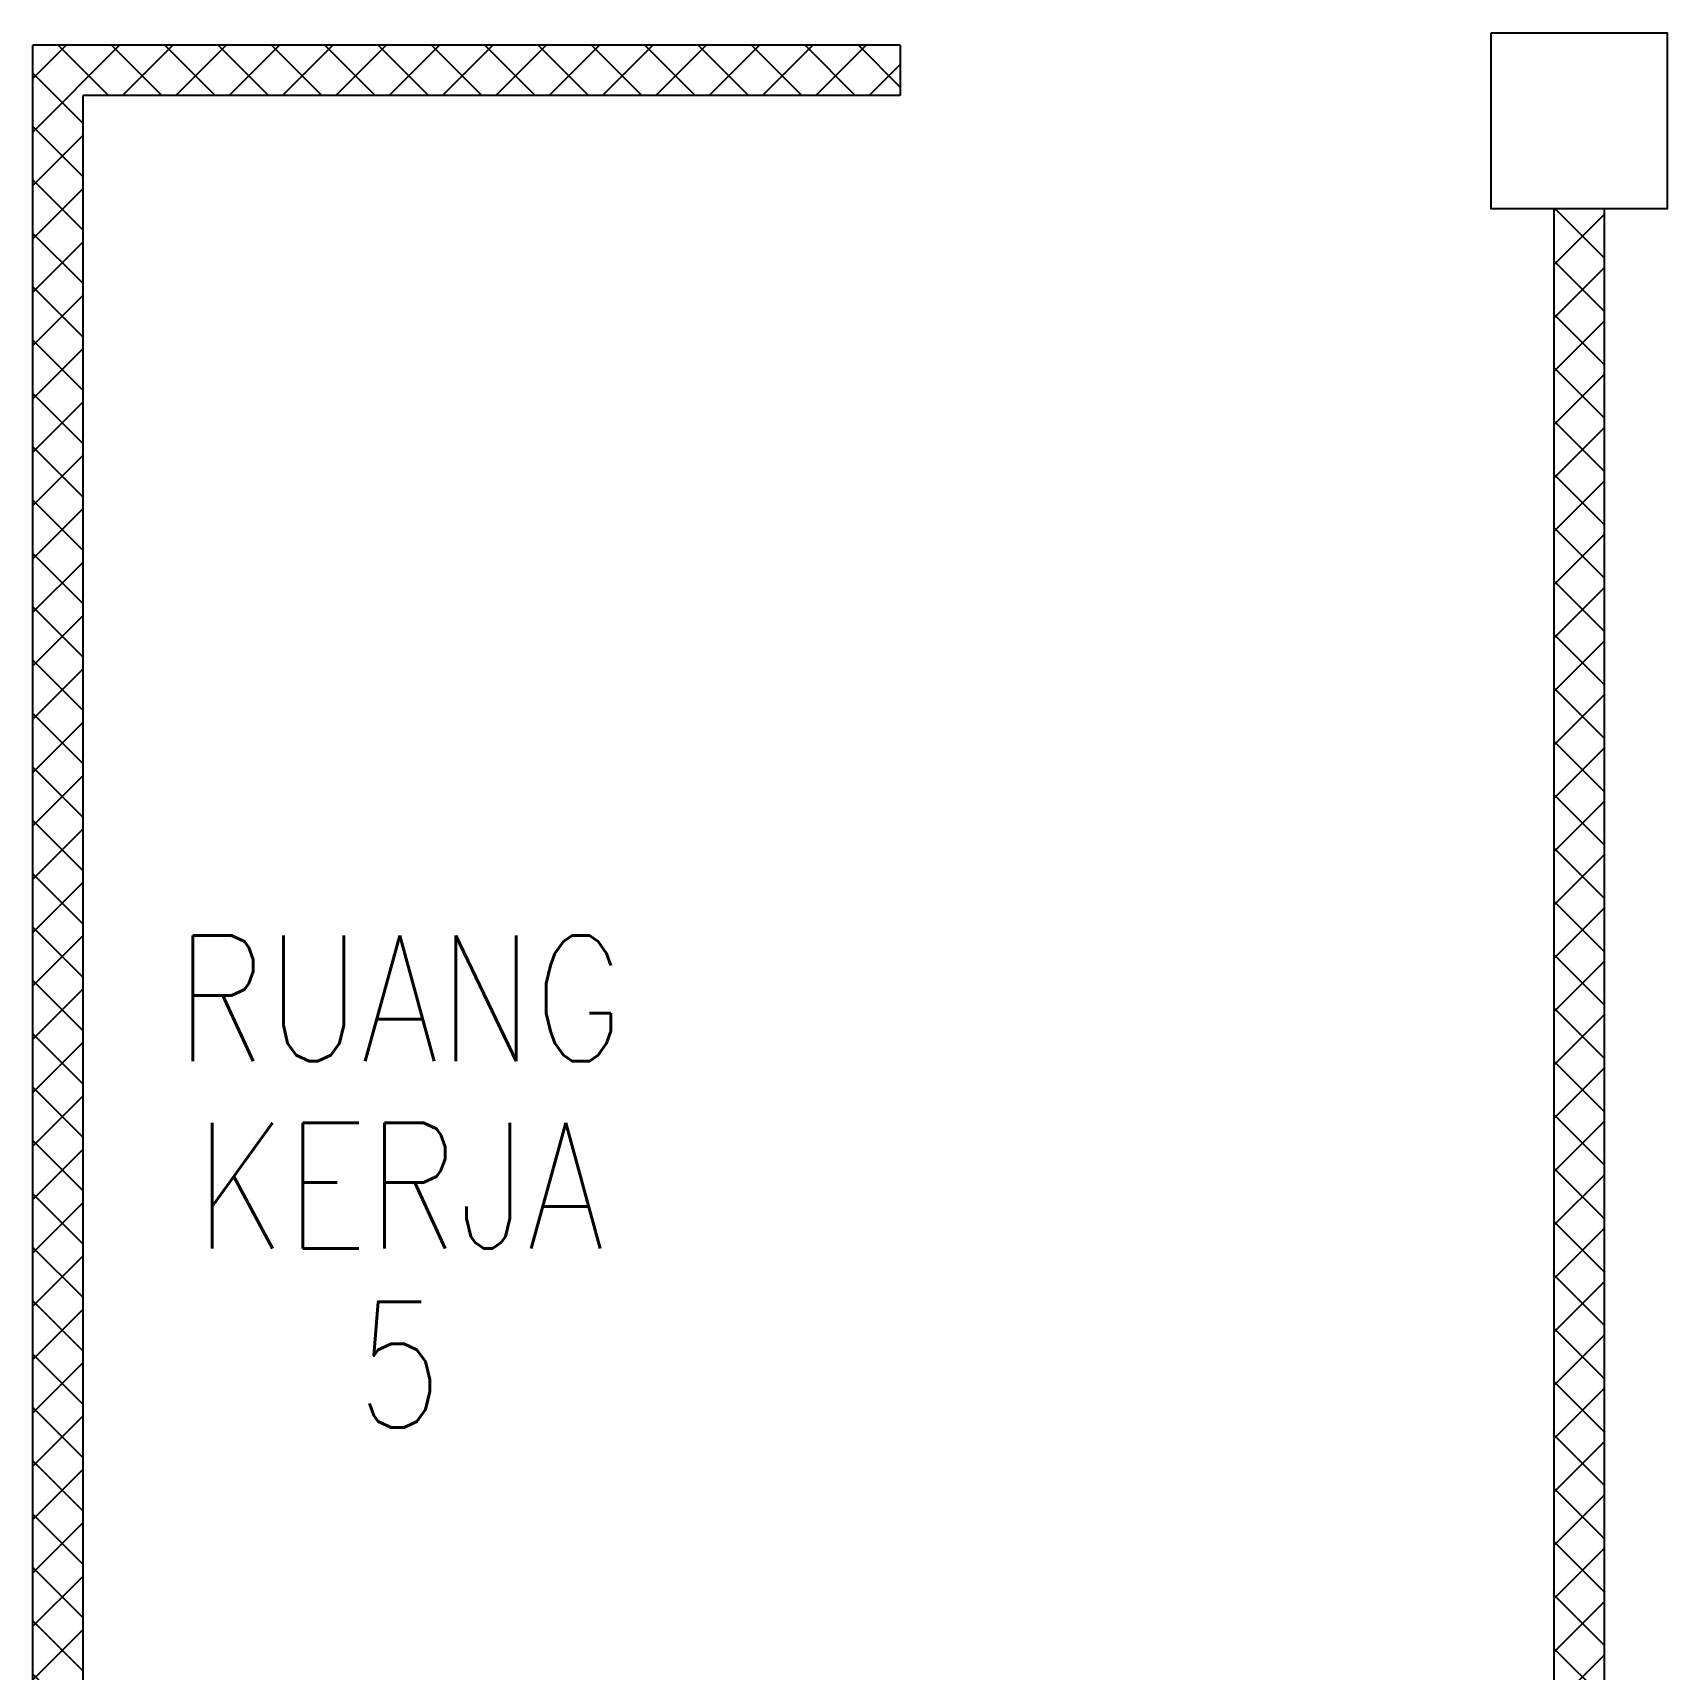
# Model space of a CAD drawing. Header units: millimetres. Extents: x 982 to 80582, y 687 to 58800.
# Drawn here: x 33292 to 36542, y 15906 to 19158 of the extents above; entities that cross this region are included whole.
import ezdxf
from ezdxf.enums import TextEntityAlignment as Align

# ---------------------------------------------------------------- set-up
doc = ezdxf.new("R2010")
doc.units = ezdxf.units.MM
for name, color, linetype in [('A-COLUMN', 3, 'Continuous'), ('A-HATCH', 8, 'Continuous'), ('A-PARTITION', 4, 'Continuous'), ('A-ROOMSYM', 3, 'Continuous')]:
    doc.layers.add(name, color=color, linetype=linetype)
doc.styles.add('style1', font='romans.shx', dxfattribs={"height": 750})

msp = doc.modelspace()

# ---------------------------------------------------------------- hatches: boundary and pattern name
at = {"layer": 'A-HATCH'}
h = msp.add_hatch(dxfattribs=at)
h.set_pattern_fill('ANSI37', color=8, scale=600)
h.set_pattern_definition([(45, (3598.94, -197620.7), (-53.033009, 53.033009), []), (135, (3598.94, -197620.7), (-53.033009, -53.033009), [])])
h.paths.add_polyline_path([(35017.1, 19133.1), (33292.1, 19133.1), (33292.1, 18983.1), (33392.1, 18983.1), (33392.1, 19033.1), (35017.1, 19033.1)])
h.paths.add_polyline_path([(33392.1, 18983.1), (33292.1, 18983.1), (33292.1, 14633.1), (33392.1, 14633.1)])
h.paths.add_polyline_path([(36417.1, 18808.1), (36367.1, 18808.1), (36367.1, 14633.1), (36417.1, 14633.1)])
h.paths.add_polyline_path([(36367.1, 18808.1), (36317.1, 18808.1), (36317.1, 14633.1), (36367.1, 14633.1)])

# ---------------------------------------------------------------- linework, layer by layer
at = {"layer": 'A-COLUMN', "color": 8}
msp.add_lwpolyline([(36192.1, 19158.1), (36542.1, 19158.1), (36542.1, 18808.1), (36192.1, 18808.1)], close=True, dxfattribs=at)
at = {"layer": 'A-PARTITION', "color": 8}
for p, q in [((33292.1, 14633.1), (33292.1, 19133.1)), ((35017.1, 19133.1), (33292.1, 19133.1)), ((35017.1, 19133.1), (35017.1, 19033.1)), ((33392.1, 14633.1), (33392.1, 19033.1)), ((35017.1, 19033.1), (33392.1, 19033.1)), ((36317.1, 14633.1), (36317.1, 18808.1)), ((36417.1, 14633.1), (36417.1, 18808.1))]:
    msp.add_line(p, q, dxfattribs=at)

# ---------------------------------------------------------------- texts
at = {"layer": 'A-ROOMSYM', "color": 8, "style": 'style1', "width": 0.8}
for s, p in [('RUANG', (34021.8, 17114)), ('KERJA', (34021.8, 16741.8)), ('5', (34021.8, 16386))]:
    msp.add_text(s, height=250, dxfattribs=at).set_placement(p, align=Align.CENTER)

doc.saveas('drawing.dxf')
